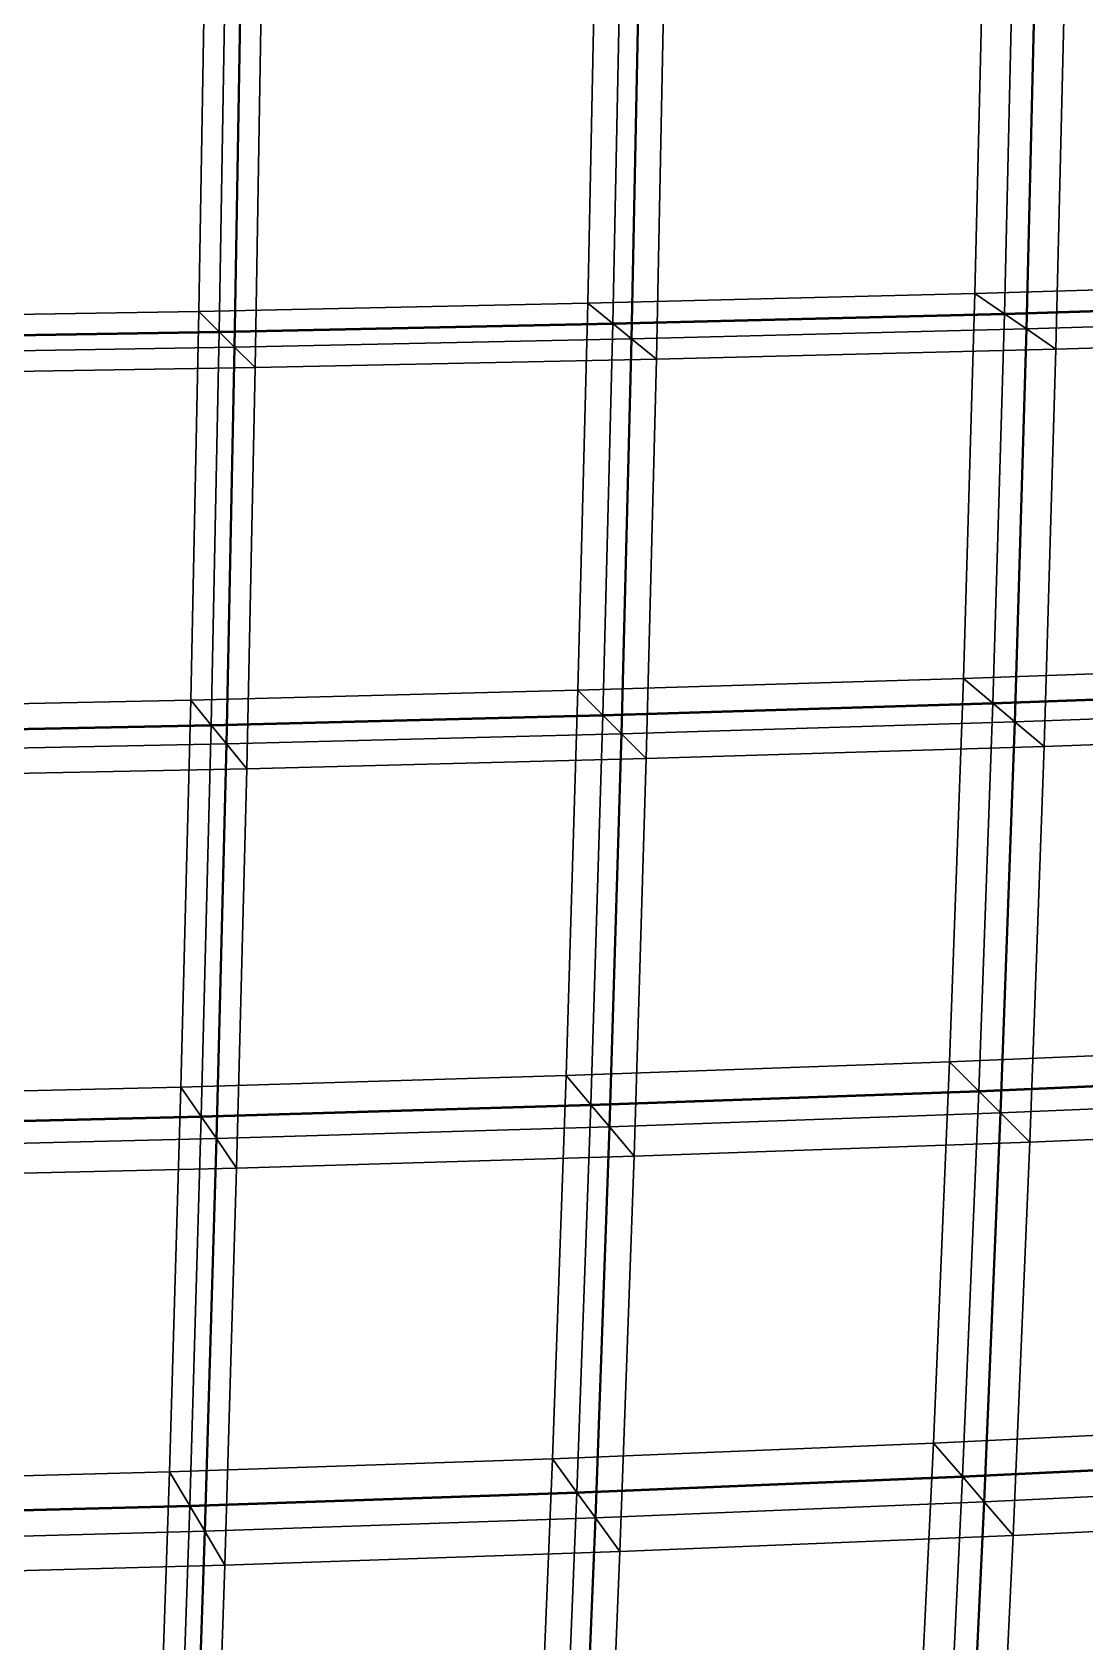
# Model space of a CAD drawing. Extents: x -25.3 to 28.3, y -25.5 to 26.5.
# Drawn here: x 4.245 to 7.041, y -8.223 to -3.946 of the extents above; entities that cross this region are included whole.
import ezdxf

# ---------------------------------------------------------------- set-up
doc = ezdxf.new("R2010")
doc.units = 0
doc.header["$MEASUREMENT"] = 0
doc.layers.add('LowerTendons', color=150, linetype='CONTINUOUS', lineweight=50)
doc.layers.add('UpperTendons', color=123, linetype='CONTINUOUS', lineweight=40)
doc.layers.add('TestBases', color=40, linetype='CONTINUOUS')

msp = doc.modelspace()

# ---------------------------------------------------------------- linework, layer by layer
at = {"layer": 'LowerTendons'}
for p, q in [((5.78692, -4.71986, 34.09171), (6.82699, -4.69365, 33.90239)), ((6.82699, -4.69365, 33.90239), (7.86102, -4.66312, 33.68189)), ((3.69236, -4.75925, 34.37624), (4.74173, -4.74173, 34.2497)), ((4.74173, -4.74173, 34.2497), (5.78692, -4.71986, 34.09171)), ((5.76047, -5.76047, 33.93588), (6.79612, -5.72877, 33.74913)), ((6.79612, -5.72877, 33.74913), (7.82594, -5.69184, 33.53159)), ((4.71986, -5.78692, 34.09171), (5.76047, -5.76047, 33.93588)), ((3.6752, -5.8081, 34.2165), (4.71986, -5.78692, 34.09171)), ((6.75913, -6.75913, 33.56543), (7.78389, -6.71603, 33.3514)), ((4.69365, -6.82699, 33.90239), (5.72877, -6.79612, 33.74913)), ((5.72877, -6.79612, 33.74913), (6.75913, -6.75913, 33.56543)), ((3.65464, -6.8517, 34.02511), (4.69365, -6.82699, 33.90239)), ((6.71603, -7.78389, 33.3514), (7.73488, -7.73488, 33.14141)), ((5.69184, -7.82594, 33.53159), (6.71603, -7.78389, 33.3514)), ((4.66312, -7.86102, 33.68189), (5.69184, -7.82594, 33.53159)), ((3.6307, -7.8891, 33.80222), (4.66312, -7.86102, 33.68189))]:
    msp.add_line(p, q, dxfattribs=at)
at = {"layer": 'TestBases'}
for points in [[(6.74874, -4.63985, 33.51382), (7.77092, -4.60968, 33.29585), (7.79868, -3.58909, 33.4148), (6.77317, -3.61276, 33.63513)], [(4.68739, -4.68739, 33.85715), (5.72059, -4.66576, 33.70097), (5.74153, -3.63308, 33.82433), (4.7047, -3.65004, 33.98224)], [(5.72059, -4.66576, 33.70097), (6.74874, -4.63985, 33.51382), (6.77317, -3.61276, 33.63513), (5.74153, -3.63308, 33.82433)], [(5.72059, -4.66576, 33.70097), (5.74153, -3.63308, 33.82433), (5.8081, -3.6752, 34.2165), (5.78692, -4.71986, 34.09171)], [(5.74153, -3.63308, 33.82433), (5.72059, -4.66576, 33.70097), (5.78692, -4.71986, 34.09171), (5.8081, -3.6752, 34.2165)], [(6.74874, -4.63985, 33.51382), (6.77317, -3.61276, 33.63513), (6.8517, -3.65464, 34.02511), (6.82699, -4.69365, 33.90239)], [(6.77317, -3.61276, 33.63513), (6.74874, -4.63985, 33.51382), (6.82699, -4.69365, 33.90239), (6.8517, -3.65464, 34.02511)], [(6.82699, -4.69365, 33.90239), (7.86102, -4.66312, 33.68189), (7.8891, -3.6307, 33.80222), (6.8517, -3.65464, 34.02511)], [(6.82699, -4.69365, 33.90239), (7.86102, -4.66312, 33.68189), (7.8891, -3.6307, 33.80222), (6.8517, -3.65464, 34.02511)], [(3.65004, -4.7047, 33.98224), (4.68739, -4.68739, 33.85715), (4.7047, -3.65004, 33.98224), (3.66363, -3.66363, 34.10873)], [(4.68739, -4.68739, 33.85715), (4.7047, -3.65004, 33.98224), (4.75925, -3.69236, 34.37624), (4.74173, -4.74173, 34.2497)], [(4.7047, -3.65004, 33.98224), (4.68739, -4.68739, 33.85715), (4.74173, -4.74173, 34.2497), (4.75925, -3.69236, 34.37624)], [(4.74173, -4.74173, 34.2497), (5.78692, -4.71986, 34.09171), (5.8081, -3.6752, 34.2165), (4.75925, -3.69236, 34.37624)], [(4.74173, -4.74173, 34.2497), (5.78692, -4.71986, 34.09171), (5.8081, -3.6752, 34.2165), (4.75925, -3.69236, 34.37624)], [(5.78692, -4.71986, 34.09171), (6.82699, -4.69365, 33.90239), (6.8517, -3.65464, 34.02511), (5.8081, -3.6752, 34.2165)], [(5.78692, -4.71986, 34.09171), (6.82699, -4.69365, 33.90239), (6.8517, -3.65464, 34.02511), (5.8081, -3.6752, 34.2165)], [(5.78692, -4.71986, 34.09171), (5.8081, -3.6752, 34.2165), (5.85803, -3.70679, 34.51062), (5.83666, -4.76043, 34.38476)], [(5.8081, -3.6752, 34.2165), (5.78692, -4.71986, 34.09171), (5.83666, -4.76043, 34.38476), (5.85803, -3.70679, 34.51062)], [(6.82699, -4.69365, 33.90239), (6.8517, -3.65464, 34.02511), (6.9106, -3.68606, 34.31758), (6.88567, -4.73399, 34.19381)], [(6.8517, -3.65464, 34.02511), (6.82699, -4.69365, 33.90239), (6.88567, -4.73399, 34.19381), (6.9106, -3.68606, 34.31758)], [(6.88567, -4.73399, 34.19381), (7.92859, -4.7032, 33.97142), (7.95692, -3.66191, 34.09278), (6.9106, -3.68606, 34.31758)], [(6.88567, -4.73399, 34.19381), (7.92859, -4.7032, 33.97142), (7.95692, -3.66191, 34.09278), (6.9106, -3.68606, 34.31758)], [(3.69236, -4.75925, 34.37624), (4.74173, -4.74173, 34.2497), (4.75925, -3.69236, 34.37624), (3.7061, -3.7061, 34.5042)], [(3.69236, -4.75925, 34.37624), (4.74173, -4.74173, 34.2497), (4.75925, -3.69236, 34.37624), (3.7061, -3.7061, 34.5042)], [(4.74173, -4.74173, 34.2497), (4.75925, -3.69236, 34.37624), (4.80016, -3.7241, 34.67174), (4.78249, -4.78249, 34.54411)], [(4.75925, -3.69236, 34.37624), (4.74173, -4.74173, 34.2497), (4.78249, -4.78249, 34.54411), (4.80016, -3.7241, 34.67174)], [(4.78249, -4.78249, 34.54411), (5.83666, -4.76043, 34.38476), (5.85803, -3.70679, 34.51062), (4.80016, -3.7241, 34.67174)], [(4.78249, -4.78249, 34.54411), (5.83666, -4.76043, 34.38476), (5.85803, -3.70679, 34.51062), (4.80016, -3.7241, 34.67174)], [(5.83666, -4.76043, 34.38476), (6.88567, -4.73399, 34.19381), (6.9106, -3.68606, 34.31758), (5.85803, -3.70679, 34.51062)], [(5.83666, -4.76043, 34.38476), (6.88567, -4.73399, 34.19381), (6.9106, -3.68606, 34.31758), (5.85803, -3.70679, 34.51062)], [(5.83666, -4.76043, 34.38476), (5.85803, -3.70679, 34.51062), (5.92459, -3.74892, 34.90279), (5.90299, -4.81453, 34.7755)], [(5.85803, -3.70679, 34.51062), (5.83666, -4.76043, 34.38476), (5.90299, -4.81453, 34.7755), (5.92459, -3.74892, 34.90279)], [(6.88567, -4.73399, 34.19381), (6.9106, -3.68606, 34.31758), (6.98912, -3.72795, 34.70756), (6.96392, -4.78779, 34.58238)], [(6.9106, -3.68606, 34.31758), (6.88567, -4.73399, 34.19381), (6.96392, -4.78779, 34.58238), (6.98912, -3.72795, 34.70756)], [(6.96392, -4.78779, 34.58238), (8.01869, -4.75665, 34.35746), (8.04734, -3.70353, 34.4802), (6.98912, -3.72795, 34.70756)], [(3.7241, -4.80016, 34.67174), (4.78249, -4.78249, 34.54411), (4.80016, -3.7241, 34.67174), (3.73796, -3.73796, 34.80079)], [(3.7241, -4.80016, 34.67174), (4.78249, -4.78249, 34.54411), (4.80016, -3.7241, 34.67174), (3.73796, -3.73796, 34.80079)], [(4.78249, -4.78249, 34.54411), (4.80016, -3.7241, 34.67174), (4.85471, -3.76642, 35.06574), (4.83684, -4.83684, 34.93666)], [(4.80016, -3.7241, 34.67174), (4.78249, -4.78249, 34.54411), (4.83684, -4.83684, 34.93666), (4.85471, -3.76642, 35.06574)], [(4.83684, -4.83684, 34.93666), (5.90299, -4.81453, 34.7755), (5.92459, -3.74892, 34.90279), (4.85471, -3.76642, 35.06574)], [(5.90299, -4.81453, 34.7755), (6.96392, -4.78779, 34.58238), (6.98912, -3.72795, 34.70756), (5.92459, -3.74892, 34.90279)], [(3.76642, -4.85471, 35.06574), (4.83684, -4.83684, 34.93666), (4.85471, -3.76642, 35.06574), (3.78044, -3.78044, 35.19626)], [(6.71823, -5.66311, 33.36232), (7.73624, -5.6266, 33.14728), (7.77092, -4.60968, 33.29585), (6.74874, -4.63985, 33.51382)], [(6.74874, -4.63985, 33.51382), (7.77092, -4.60968, 33.29585), (7.86102, -4.66312, 33.68189), (6.82699, -4.69365, 33.90239)], [(7.77092, -4.60968, 33.29585), (6.74874, -4.63985, 33.51382), (6.82699, -4.69365, 33.90239), (7.86102, -4.66312, 33.68189)], [(5.69444, -5.69444, 33.54693), (6.71823, -5.66311, 33.36232), (6.74874, -4.63985, 33.51382), (5.72059, -4.66576, 33.70097)], [(5.72059, -4.66576, 33.70097), (6.74874, -4.63985, 33.51382), (6.82699, -4.69365, 33.90239), (5.78692, -4.71986, 34.09171)], [(6.74874, -4.63985, 33.51382), (5.72059, -4.66576, 33.70097), (5.78692, -4.71986, 34.09171), (6.82699, -4.69365, 33.90239)], [(6.71823, -5.66311, 33.36232), (6.74874, -4.63985, 33.51382), (6.82699, -4.69365, 33.90239), (6.79612, -5.72877, 33.74913)], [(6.74874, -4.63985, 33.51382), (6.71823, -5.66311, 33.36232), (6.79612, -5.72877, 33.74913), (6.82699, -4.69365, 33.90239)], [(3.63308, -5.74153, 33.82433), (4.66576, -5.72059, 33.70097), (4.68739, -4.68739, 33.85715), (3.65004, -4.7047, 33.98224)], [(3.65004, -4.7047, 33.98224), (4.68739, -4.68739, 33.85715), (4.74173, -4.74173, 34.2497), (3.69236, -4.75925, 34.37624)], [(4.68739, -4.68739, 33.85715), (3.65004, -4.7047, 33.98224), (3.69236, -4.75925, 34.37624), (4.74173, -4.74173, 34.2497)], [(4.66576, -5.72059, 33.70097), (5.69444, -5.69444, 33.54693), (5.72059, -4.66576, 33.70097), (4.68739, -4.68739, 33.85715)], [(4.66576, -5.72059, 33.70097), (4.68739, -4.68739, 33.85715), (4.74173, -4.74173, 34.2497), (4.71986, -5.78692, 34.09171)], [(4.68739, -4.68739, 33.85715), (4.66576, -5.72059, 33.70097), (4.71986, -5.78692, 34.09171), (4.74173, -4.74173, 34.2497)], [(4.68739, -4.68739, 33.85715), (5.72059, -4.66576, 33.70097), (5.78692, -4.71986, 34.09171), (4.74173, -4.74173, 34.2497)], [(5.72059, -4.66576, 33.70097), (4.68739, -4.68739, 33.85715), (4.74173, -4.74173, 34.2497), (5.78692, -4.71986, 34.09171)], [(5.69444, -5.69444, 33.54693), (5.72059, -4.66576, 33.70097), (5.78692, -4.71986, 34.09171), (5.76047, -5.76047, 33.93588)], [(5.72059, -4.66576, 33.70097), (5.69444, -5.69444, 33.54693), (5.76047, -5.76047, 33.93588), (5.78692, -4.71986, 34.09171)], [(5.76047, -5.76047, 33.93588), (6.79612, -5.72877, 33.74913), (6.82699, -4.69365, 33.90239), (5.78692, -4.71986, 34.09171)], [(5.76047, -5.76047, 33.93588), (6.79612, -5.72877, 33.74913), (6.82699, -4.69365, 33.90239), (5.78692, -4.71986, 34.09171)], [(5.78692, -4.71986, 34.09171), (6.82699, -4.69365, 33.90239), (6.88567, -4.73399, 34.19381), (5.83666, -4.76043, 34.38476)], [(6.82699, -4.69365, 33.90239), (5.78692, -4.71986, 34.09171), (5.83666, -4.76043, 34.38476), (6.88567, -4.73399, 34.19381)], [(6.79612, -5.72877, 33.74913), (7.82594, -5.69184, 33.53159), (7.86102, -4.66312, 33.68189), (6.82699, -4.69365, 33.90239)], [(6.79612, -5.72877, 33.74913), (7.82594, -5.69184, 33.53159), (7.86102, -4.66312, 33.68189), (6.82699, -4.69365, 33.90239)], [(6.79612, -5.72877, 33.74913), (6.82699, -4.69365, 33.90239), (6.88567, -4.73399, 34.19381), (6.85454, -5.77801, 34.03924)], [(6.82699, -4.69365, 33.90239), (6.79612, -5.72877, 33.74913), (6.85454, -5.77801, 34.03924), (6.88567, -4.73399, 34.19381)], [(6.82699, -4.69365, 33.90239), (7.86102, -4.66312, 33.68189), (7.92859, -4.7032, 33.97142), (6.88567, -4.73399, 34.19381)], [(7.86102, -4.66312, 33.68189), (6.82699, -4.69365, 33.90239), (6.88567, -4.73399, 34.19381), (7.92859, -4.7032, 33.97142)], [(6.85454, -5.77801, 34.03924), (7.89321, -5.74077, 33.81983), (7.92859, -4.7032, 33.97142), (6.88567, -4.73399, 34.19381)], [(6.85454, -5.77801, 34.03924), (7.89321, -5.74077, 33.81983), (7.92859, -4.7032, 33.97142), (6.88567, -4.73399, 34.19381)], [(6.88567, -4.73399, 34.19381), (7.92859, -4.7032, 33.97142), (8.01869, -4.75665, 34.35746), (6.96392, -4.78779, 34.58238)], [(7.92859, -4.7032, 33.97142), (6.88567, -4.73399, 34.19381), (6.96392, -4.78779, 34.58238), (8.01869, -4.75665, 34.35746)], [(3.6752, -5.8081, 34.2165), (4.71986, -5.78692, 34.09171), (4.74173, -4.74173, 34.2497), (3.69236, -4.75925, 34.37624)], [(3.6752, -5.8081, 34.2165), (4.71986, -5.78692, 34.09171), (4.74173, -4.74173, 34.2497), (3.69236, -4.75925, 34.37624)], [(3.69236, -4.75925, 34.37624), (4.74173, -4.74173, 34.2497), (4.78249, -4.78249, 34.54411), (3.7241, -4.80016, 34.67174)], [(4.74173, -4.74173, 34.2497), (3.69236, -4.75925, 34.37624), (3.7241, -4.80016, 34.67174), (4.78249, -4.78249, 34.54411)], [(4.71986, -5.78692, 34.09171), (5.76047, -5.76047, 33.93588), (5.78692, -4.71986, 34.09171), (4.74173, -4.74173, 34.2497)], [(4.71986, -5.78692, 34.09171), (5.76047, -5.76047, 33.93588), (5.78692, -4.71986, 34.09171), (4.74173, -4.74173, 34.2497)], [(4.71986, -5.78692, 34.09171), (4.74173, -4.74173, 34.2497), (4.78249, -4.78249, 34.54411), (4.76043, -5.83666, 34.38476)], [(4.74173, -4.74173, 34.2497), (4.71986, -5.78692, 34.09171), (4.76043, -5.83666, 34.38476), (4.78249, -4.78249, 34.54411)], [(4.74173, -4.74173, 34.2497), (5.78692, -4.71986, 34.09171), (5.83666, -4.76043, 34.38476), (4.78249, -4.78249, 34.54411)], [(5.78692, -4.71986, 34.09171), (4.74173, -4.74173, 34.2497), (4.78249, -4.78249, 34.54411), (5.83666, -4.76043, 34.38476)], [(5.76047, -5.76047, 33.93588), (5.78692, -4.71986, 34.09171), (5.83666, -4.76043, 34.38476), (5.80998, -5.80998, 34.22759)], [(5.78692, -4.71986, 34.09171), (5.76047, -5.76047, 33.93588), (5.80998, -5.80998, 34.22759), (5.83666, -4.76043, 34.38476)], [(5.80998, -5.80998, 34.22759), (6.85454, -5.77801, 34.03924), (6.88567, -4.73399, 34.19381), (5.83666, -4.76043, 34.38476)], [(5.80998, -5.80998, 34.22759), (6.85454, -5.77801, 34.03924), (6.88567, -4.73399, 34.19381), (5.83666, -4.76043, 34.38476)], [(5.83666, -4.76043, 34.38476), (6.88567, -4.73399, 34.19381), (6.96392, -4.78779, 34.58238), (5.90299, -4.81453, 34.7755)], [(6.88567, -4.73399, 34.19381), (5.83666, -4.76043, 34.38476), (5.90299, -4.81453, 34.7755), (6.96392, -4.78779, 34.58238)], [(6.85454, -5.77801, 34.03924), (6.88567, -4.73399, 34.19381), (6.96392, -4.78779, 34.58238), (6.93244, -5.84367, 34.42605)], [(6.88567, -4.73399, 34.19381), (6.85454, -5.77801, 34.03924), (6.93244, -5.84367, 34.42605), (6.96392, -4.78779, 34.58238)], [(3.70679, -5.85803, 34.51062), (4.76043, -5.83666, 34.38476), (4.78249, -4.78249, 34.54411), (3.7241, -4.80016, 34.67174)], [(3.70679, -5.85803, 34.51062), (4.76043, -5.83666, 34.38476), (4.78249, -4.78249, 34.54411), (3.7241, -4.80016, 34.67174)], [(3.7241, -4.80016, 34.67174), (4.78249, -4.78249, 34.54411), (4.83684, -4.83684, 34.93666), (3.76642, -4.85471, 35.06574)], [(4.78249, -4.78249, 34.54411), (3.7241, -4.80016, 34.67174), (3.76642, -4.85471, 35.06574), (4.83684, -4.83684, 34.93666)], [(4.76043, -5.83666, 34.38476), (5.80998, -5.80998, 34.22759), (5.83666, -4.76043, 34.38476), (4.78249, -4.78249, 34.54411)], [(4.76043, -5.83666, 34.38476), (5.80998, -5.80998, 34.22759), (5.83666, -4.76043, 34.38476), (4.78249, -4.78249, 34.54411)], [(4.76043, -5.83666, 34.38476), (4.78249, -4.78249, 34.54411), (4.83684, -4.83684, 34.93666), (4.81453, -5.90299, 34.7755)], [(4.78249, -4.78249, 34.54411), (4.76043, -5.83666, 34.38476), (4.81453, -5.90299, 34.7755), (4.83684, -4.83684, 34.93666)], [(4.78249, -4.78249, 34.54411), (5.83666, -4.76043, 34.38476), (5.90299, -4.81453, 34.7755), (4.83684, -4.83684, 34.93666)], [(5.83666, -4.76043, 34.38476), (4.78249, -4.78249, 34.54411), (4.83684, -4.83684, 34.93666), (5.90299, -4.81453, 34.7755)], [(5.80998, -5.80998, 34.22759), (5.83666, -4.76043, 34.38476), (5.90299, -4.81453, 34.7755), (5.876, -5.876, 34.61654)], [(5.83666, -4.76043, 34.38476), (5.80998, -5.80998, 34.22759), (5.876, -5.876, 34.61654), (5.90299, -4.81453, 34.7755)], [(5.876, -5.876, 34.61654), (6.93244, -5.84367, 34.42605), (6.96392, -4.78779, 34.58238), (5.90299, -4.81453, 34.7755)], [(6.93244, -5.84367, 34.42605), (7.98291, -5.806, 34.20415), (8.01869, -4.75665, 34.35746), (6.96392, -4.78779, 34.58238)], [(4.81453, -5.90299, 34.7755), (5.876, -5.876, 34.61654), (5.90299, -4.81453, 34.7755), (4.83684, -4.83684, 34.93666)], [(3.74892, -5.92459, 34.90279), (4.81453, -5.90299, 34.7755), (4.83684, -4.83684, 34.93666), (3.76642, -4.85471, 35.06574)], [(6.68166, -6.68166, 33.18073), (7.69467, -6.63906, 32.96915), (7.73624, -5.6266, 33.14728), (6.71823, -5.66311, 33.36232)], [(6.71823, -5.66311, 33.36232), (7.73624, -5.6266, 33.14728), (7.82594, -5.69184, 33.53159), (6.79612, -5.72877, 33.74913)], [(7.73624, -5.6266, 33.14728), (6.71823, -5.66311, 33.36232), (6.79612, -5.72877, 33.74913), (7.82594, -5.69184, 33.53159)], [(5.66311, -6.71823, 33.36232), (6.68166, -6.68166, 33.18073), (6.71823, -5.66311, 33.36232), (5.69444, -5.69444, 33.54693)], [(5.69444, -5.69444, 33.54693), (6.71823, -5.66311, 33.36232), (6.79612, -5.72877, 33.74913), (5.76047, -5.76047, 33.93588)], [(6.71823, -5.66311, 33.36232), (5.69444, -5.69444, 33.54693), (5.76047, -5.76047, 33.93588), (6.79612, -5.72877, 33.74913)], [(6.68166, -6.68166, 33.18073), (6.71823, -5.66311, 33.36232), (6.79612, -5.72877, 33.74913), (6.75913, -6.75913, 33.56543)], [(6.71823, -5.66311, 33.36232), (6.68166, -6.68166, 33.18073), (6.75913, -6.75913, 33.56543), (6.79612, -5.72877, 33.74913)], [(3.61276, -6.77317, 33.63513), (4.63985, -6.74874, 33.51382), (4.66576, -5.72059, 33.70097), (3.63308, -5.74153, 33.82433)], [(3.63308, -5.74153, 33.82433), (4.66576, -5.72059, 33.70097), (4.71986, -5.78692, 34.09171), (3.6752, -5.8081, 34.2165)], [(4.66576, -5.72059, 33.70097), (3.63308, -5.74153, 33.82433), (3.6752, -5.8081, 34.2165), (4.71986, -5.78692, 34.09171)], [(4.63985, -6.74874, 33.51382), (5.66311, -6.71823, 33.36232), (5.69444, -5.69444, 33.54693), (4.66576, -5.72059, 33.70097)], [(4.63985, -6.74874, 33.51382), (4.66576, -5.72059, 33.70097), (4.71986, -5.78692, 34.09171), (4.69365, -6.82699, 33.90239)], [(4.66576, -5.72059, 33.70097), (4.63985, -6.74874, 33.51382), (4.69365, -6.82699, 33.90239), (4.71986, -5.78692, 34.09171)], [(4.66576, -5.72059, 33.70097), (5.69444, -5.69444, 33.54693), (5.76047, -5.76047, 33.93588), (4.71986, -5.78692, 34.09171)], [(5.69444, -5.69444, 33.54693), (4.66576, -5.72059, 33.70097), (4.71986, -5.78692, 34.09171), (5.76047, -5.76047, 33.93588)], [(5.66311, -6.71823, 33.36232), (5.69444, -5.69444, 33.54693), (5.76047, -5.76047, 33.93588), (5.72877, -6.79612, 33.74913)], [(5.69444, -5.69444, 33.54693), (5.66311, -6.71823, 33.36232), (5.72877, -6.79612, 33.74913), (5.76047, -5.76047, 33.93588)], [(5.72877, -6.79612, 33.74913), (6.75913, -6.75913, 33.56543), (6.79612, -5.72877, 33.74913), (5.76047, -5.76047, 33.93588)], [(5.72877, -6.79612, 33.74913), (6.75913, -6.75913, 33.56543), (6.79612, -5.72877, 33.74913), (5.76047, -5.76047, 33.93588)], [(5.76047, -5.76047, 33.93588), (6.79612, -5.72877, 33.74913), (6.85454, -5.77801, 34.03924), (5.80998, -5.80998, 34.22759)], [(6.79612, -5.72877, 33.74913), (5.76047, -5.76047, 33.93588), (5.80998, -5.80998, 34.22759), (6.85454, -5.77801, 34.03924)], [(6.75913, -6.75913, 33.56543), (7.78389, -6.71603, 33.3514), (7.82594, -5.69184, 33.53159), (6.79612, -5.72877, 33.74913)], [(6.75913, -6.75913, 33.56543), (7.78389, -6.71603, 33.3514), (7.82594, -5.69184, 33.53159), (6.79612, -5.72877, 33.74913)], [(6.75913, -6.75913, 33.56543), (6.79612, -5.72877, 33.74913), (6.85454, -5.77801, 34.03924), (6.81723, -6.81723, 33.85396)], [(6.79612, -5.72877, 33.74913), (6.75913, -6.75913, 33.56543), (6.81723, -6.81723, 33.85396), (6.85454, -5.77801, 34.03924)], [(6.79612, -5.72877, 33.74913), (7.82594, -5.69184, 33.53159), (7.89321, -5.74077, 33.81983), (6.85454, -5.77801, 34.03924)], [(7.82594, -5.69184, 33.53159), (6.79612, -5.72877, 33.74913), (6.85454, -5.77801, 34.03924), (7.89321, -5.74077, 33.81983)], [(4.69365, -6.82699, 33.90239), (5.72877, -6.79612, 33.74913), (5.76047, -5.76047, 33.93588), (4.71986, -5.78692, 34.09171)], [(4.69365, -6.82699, 33.90239), (5.72877, -6.79612, 33.74913), (5.76047, -5.76047, 33.93588), (4.71986, -5.78692, 34.09171)], [(4.71986, -5.78692, 34.09171), (5.76047, -5.76047, 33.93588), (5.80998, -5.80998, 34.22759), (4.76043, -5.83666, 34.38476)], [(5.76047, -5.76047, 33.93588), (4.71986, -5.78692, 34.09171), (4.76043, -5.83666, 34.38476), (5.80998, -5.80998, 34.22759)], [(5.72877, -6.79612, 33.74913), (5.76047, -5.76047, 33.93588), (5.80998, -5.80998, 34.22759), (5.77801, -6.85454, 34.03924)], [(5.76047, -5.76047, 33.93588), (5.72877, -6.79612, 33.74913), (5.77801, -6.85454, 34.03924), (5.80998, -5.80998, 34.22759)], [(6.81723, -6.81723, 33.85396), (7.8508, -6.77376, 33.63809), (7.89321, -5.74077, 33.81983), (6.85454, -5.77801, 34.03924)], [(6.81723, -6.81723, 33.85396), (7.8508, -6.77376, 33.63809), (7.89321, -5.74077, 33.81983), (6.85454, -5.77801, 34.03924)], [(6.85454, -5.77801, 34.03924), (7.89321, -5.74077, 33.81983), (7.98291, -5.806, 34.20415), (6.93244, -5.84367, 34.42605)], [(7.89321, -5.74077, 33.81983), (6.85454, -5.77801, 34.03924), (6.93244, -5.84367, 34.42605), (7.98291, -5.806, 34.20415)], [(3.65464, -6.8517, 34.02511), (4.69365, -6.82699, 33.90239), (4.71986, -5.78692, 34.09171), (3.6752, -5.8081, 34.2165)], [(3.65464, -6.8517, 34.02511), (4.69365, -6.82699, 33.90239), (4.71986, -5.78692, 34.09171), (3.6752, -5.8081, 34.2165)], [(3.6752, -5.8081, 34.2165), (4.71986, -5.78692, 34.09171), (4.76043, -5.83666, 34.38476), (3.70679, -5.85803, 34.51062)], [(4.71986, -5.78692, 34.09171), (3.6752, -5.8081, 34.2165), (3.70679, -5.85803, 34.51062), (4.76043, -5.83666, 34.38476)], [(4.69365, -6.82699, 33.90239), (4.71986, -5.78692, 34.09171), (4.76043, -5.83666, 34.38476), (4.73399, -6.88567, 34.19381)], [(4.71986, -5.78692, 34.09171), (4.69365, -6.82699, 33.90239), (4.73399, -6.88567, 34.19381), (4.76043, -5.83666, 34.38476)], [(4.73399, -6.88567, 34.19381), (5.77801, -6.85454, 34.03924), (5.80998, -5.80998, 34.22759), (4.76043, -5.83666, 34.38476)], [(4.73399, -6.88567, 34.19381), (5.77801, -6.85454, 34.03924), (5.80998, -5.80998, 34.22759), (4.76043, -5.83666, 34.38476)], [(4.76043, -5.83666, 34.38476), (5.80998, -5.80998, 34.22759), (5.876, -5.876, 34.61654), (4.81453, -5.90299, 34.7755)], [(5.80998, -5.80998, 34.22759), (4.76043, -5.83666, 34.38476), (4.81453, -5.90299, 34.7755), (5.876, -5.876, 34.61654)], [(5.77801, -6.85454, 34.03924), (6.81723, -6.81723, 33.85396), (6.85454, -5.77801, 34.03924), (5.80998, -5.80998, 34.22759)], [(5.77801, -6.85454, 34.03924), (6.81723, -6.81723, 33.85396), (6.85454, -5.77801, 34.03924), (5.80998, -5.80998, 34.22759)], [(5.77801, -6.85454, 34.03924), (5.80998, -5.80998, 34.22759), (5.876, -5.876, 34.61654), (5.84367, -6.93244, 34.42605)], [(5.80998, -5.80998, 34.22759), (5.77801, -6.85454, 34.03924), (5.84367, -6.93244, 34.42605), (5.876, -5.876, 34.61654)], [(5.80998, -5.80998, 34.22759), (6.85454, -5.77801, 34.03924), (6.93244, -5.84367, 34.42605), (5.876, -5.876, 34.61654)], [(6.85454, -5.77801, 34.03924), (5.80998, -5.80998, 34.22759), (5.876, -5.876, 34.61654), (6.93244, -5.84367, 34.42605)], [(6.81723, -6.81723, 33.85396), (6.85454, -5.77801, 34.03924), (6.93244, -5.84367, 34.42605), (6.8947, -6.8947, 34.23866)], [(6.85454, -5.77801, 34.03924), (6.81723, -6.81723, 33.85396), (6.8947, -6.8947, 34.23866), (6.93244, -5.84367, 34.42605)], [(6.8947, -6.8947, 34.23866), (7.94001, -6.85074, 34.02034), (7.98291, -5.806, 34.20415), (6.93244, -5.84367, 34.42605)], [(3.68606, -6.9106, 34.31758), (4.73399, -6.88567, 34.19381), (4.76043, -5.83666, 34.38476), (3.70679, -5.85803, 34.51062)], [(3.68606, -6.9106, 34.31758), (4.73399, -6.88567, 34.19381), (4.76043, -5.83666, 34.38476), (3.70679, -5.85803, 34.51062)], [(3.70679, -5.85803, 34.51062), (4.76043, -5.83666, 34.38476), (4.81453, -5.90299, 34.7755), (3.74892, -5.92459, 34.90279)], [(4.76043, -5.83666, 34.38476), (3.70679, -5.85803, 34.51062), (3.74892, -5.92459, 34.90279), (4.81453, -5.90299, 34.7755)], [(4.73399, -6.88567, 34.19381), (4.76043, -5.83666, 34.38476), (4.81453, -5.90299, 34.7755), (4.78779, -6.96392, 34.58238)], [(4.76043, -5.83666, 34.38476), (4.73399, -6.88567, 34.19381), (4.78779, -6.96392, 34.58238), (4.81453, -5.90299, 34.7755)], [(5.84367, -6.93244, 34.42605), (6.8947, -6.8947, 34.23866), (6.93244, -5.84367, 34.42605), (5.876, -5.876, 34.61654)], [(4.78779, -6.96392, 34.58238), (5.84367, -6.93244, 34.42605), (5.876, -5.876, 34.61654), (4.81453, -5.90299, 34.7755)], [(3.72795, -6.98912, 34.70756), (4.78779, -6.96392, 34.58238), (4.81453, -5.90299, 34.7755), (3.74892, -5.92459, 34.90279)], [(6.63906, -7.69467, 32.96915), (7.64622, -7.64622, 32.76157), (7.69467, -6.63906, 32.96915), (6.68166, -6.68166, 33.18073)], [(6.68166, -6.68166, 33.18073), (7.69467, -6.63906, 32.96915), (7.78389, -6.71603, 33.3514), (6.75913, -6.75913, 33.56543)], [(7.69467, -6.63906, 32.96915), (6.68166, -6.68166, 33.18073), (6.75913, -6.75913, 33.56543), (7.78389, -6.71603, 33.3514)], [(5.6266, -7.73624, 33.14728), (6.63906, -7.69467, 32.96915), (6.68166, -6.68166, 33.18073), (5.66311, -6.71823, 33.36232)], [(5.66311, -6.71823, 33.36232), (6.68166, -6.68166, 33.18073), (6.75913, -6.75913, 33.56543), (5.72877, -6.79612, 33.74913)], [(6.68166, -6.68166, 33.18073), (5.66311, -6.71823, 33.36232), (5.72877, -6.79612, 33.74913), (6.75913, -6.75913, 33.56543)], [(6.63906, -7.69467, 32.96915), (6.68166, -6.68166, 33.18073), (6.75913, -6.75913, 33.56543), (6.71603, -7.78389, 33.3514)], [(6.68166, -6.68166, 33.18073), (6.63906, -7.69467, 32.96915), (6.71603, -7.78389, 33.3514), (6.75913, -6.75913, 33.56543)], [(3.58909, -7.79868, 33.4148), (4.60968, -7.77092, 33.29585), (4.63985, -6.74874, 33.51382), (3.61276, -6.77317, 33.63513)], [(3.61276, -6.77317, 33.63513), (4.63985, -6.74874, 33.51382), (4.69365, -6.82699, 33.90239), (3.65464, -6.8517, 34.02511)], [(4.63985, -6.74874, 33.51382), (3.61276, -6.77317, 33.63513), (3.65464, -6.8517, 34.02511), (4.69365, -6.82699, 33.90239)], [(4.60968, -7.77092, 33.29585), (5.6266, -7.73624, 33.14728), (5.66311, -6.71823, 33.36232), (4.63985, -6.74874, 33.51382)], [(4.60968, -7.77092, 33.29585), (4.63985, -6.74874, 33.51382), (4.69365, -6.82699, 33.90239), (4.66312, -7.86102, 33.68189)], [(4.63985, -6.74874, 33.51382), (4.60968, -7.77092, 33.29585), (4.66312, -7.86102, 33.68189), (4.69365, -6.82699, 33.90239)], [(4.63985, -6.74874, 33.51382), (5.66311, -6.71823, 33.36232), (5.72877, -6.79612, 33.74913), (4.69365, -6.82699, 33.90239)], [(5.66311, -6.71823, 33.36232), (4.63985, -6.74874, 33.51382), (4.69365, -6.82699, 33.90239), (5.72877, -6.79612, 33.74913)], [(5.6266, -7.73624, 33.14728), (5.66311, -6.71823, 33.36232), (5.72877, -6.79612, 33.74913), (5.69184, -7.82594, 33.53159)], [(5.66311, -6.71823, 33.36232), (5.6266, -7.73624, 33.14728), (5.69184, -7.82594, 33.53159), (5.72877, -6.79612, 33.74913)], [(6.71603, -7.78389, 33.3514), (7.73488, -7.73488, 33.14141), (7.78389, -6.71603, 33.3514), (6.75913, -6.75913, 33.56543)], [(6.71603, -7.78389, 33.3514), (7.73488, -7.73488, 33.14141), (7.78389, -6.71603, 33.3514), (6.75913, -6.75913, 33.56543)], [(6.75913, -6.75913, 33.56543), (7.78389, -6.71603, 33.3514), (7.8508, -6.77376, 33.63809), (6.81723, -6.81723, 33.85396)], [(7.78389, -6.71603, 33.3514), (6.75913, -6.75913, 33.56543), (6.81723, -6.81723, 33.85396), (7.8508, -6.77376, 33.63809)], [(4.66312, -7.86102, 33.68189), (5.69184, -7.82594, 33.53159), (5.72877, -6.79612, 33.74913), (4.69365, -6.82699, 33.90239)], [(4.66312, -7.86102, 33.68189), (5.69184, -7.82594, 33.53159), (5.72877, -6.79612, 33.74913), (4.69365, -6.82699, 33.90239)], [(4.69365, -6.82699, 33.90239), (5.72877, -6.79612, 33.74913), (5.77801, -6.85454, 34.03924), (4.73399, -6.88567, 34.19381)], [(5.72877, -6.79612, 33.74913), (4.69365, -6.82699, 33.90239), (4.73399, -6.88567, 34.19381), (5.77801, -6.85454, 34.03924)], [(5.69184, -7.82594, 33.53159), (6.71603, -7.78389, 33.3514), (6.75913, -6.75913, 33.56543), (5.72877, -6.79612, 33.74913)], [(5.69184, -7.82594, 33.53159), (6.71603, -7.78389, 33.3514), (6.75913, -6.75913, 33.56543), (5.72877, -6.79612, 33.74913)], [(5.69184, -7.82594, 33.53159), (5.72877, -6.79612, 33.74913), (5.77801, -6.85454, 34.03924), (5.74077, -7.89321, 33.81983)], [(5.72877, -6.79612, 33.74913), (5.69184, -7.82594, 33.53159), (5.74077, -7.89321, 33.81983), (5.77801, -6.85454, 34.03924)], [(5.72877, -6.79612, 33.74913), (6.75913, -6.75913, 33.56543), (6.81723, -6.81723, 33.85396), (5.77801, -6.85454, 34.03924)], [(6.75913, -6.75913, 33.56543), (5.72877, -6.79612, 33.74913), (5.77801, -6.85454, 34.03924), (6.81723, -6.81723, 33.85396)], [(6.71603, -7.78389, 33.3514), (6.75913, -6.75913, 33.56543), (6.81723, -6.81723, 33.85396), (6.77376, -7.8508, 33.63809)], [(6.75913, -6.75913, 33.56543), (6.71603, -7.78389, 33.3514), (6.77376, -7.8508, 33.63809), (6.81723, -6.81723, 33.85396)], [(6.77376, -7.8508, 33.63809), (7.80137, -7.80137, 33.4263), (7.8508, -6.77376, 33.63809), (6.81723, -6.81723, 33.85396)], [(6.77376, -7.8508, 33.63809), (7.80137, -7.80137, 33.4263), (7.8508, -6.77376, 33.63809), (6.81723, -6.81723, 33.85396)], [(6.81723, -6.81723, 33.85396), (7.8508, -6.77376, 33.63809), (7.94001, -6.85074, 34.02034), (6.8947, -6.8947, 34.23866)], [(7.8508, -6.77376, 33.63809), (6.81723, -6.81723, 33.85396), (6.8947, -6.8947, 34.23866), (7.94001, -6.85074, 34.02034)], [(3.6307, -7.8891, 33.80222), (4.66312, -7.86102, 33.68189), (4.69365, -6.82699, 33.90239), (3.65464, -6.8517, 34.02511)], [(3.6307, -7.8891, 33.80222), (4.66312, -7.86102, 33.68189), (4.69365, -6.82699, 33.90239), (3.65464, -6.8517, 34.02511)], [(3.65464, -6.8517, 34.02511), (4.69365, -6.82699, 33.90239), (4.73399, -6.88567, 34.19381), (3.68606, -6.9106, 34.31758)], [(4.69365, -6.82699, 33.90239), (3.65464, -6.8517, 34.02511), (3.68606, -6.9106, 34.31758), (4.73399, -6.88567, 34.19381)], [(4.66312, -7.86102, 33.68189), (4.69365, -6.82699, 33.90239), (4.73399, -6.88567, 34.19381), (4.7032, -7.92859, 33.97142)], [(4.69365, -6.82699, 33.90239), (4.66312, -7.86102, 33.68189), (4.7032, -7.92859, 33.97142), (4.73399, -6.88567, 34.19381)], [(5.74077, -7.89321, 33.81983), (6.77376, -7.8508, 33.63809), (6.81723, -6.81723, 33.85396), (5.77801, -6.85454, 34.03924)], [(5.74077, -7.89321, 33.81983), (6.77376, -7.8508, 33.63809), (6.81723, -6.81723, 33.85396), (5.77801, -6.85454, 34.03924)], [(5.77801, -6.85454, 34.03924), (6.81723, -6.81723, 33.85396), (6.8947, -6.8947, 34.23866), (5.84367, -6.93244, 34.42605)], [(6.81723, -6.81723, 33.85396), (5.77801, -6.85454, 34.03924), (5.84367, -6.93244, 34.42605), (6.8947, -6.8947, 34.23866)], [(6.77376, -7.8508, 33.63809), (6.81723, -6.81723, 33.85396), (6.8947, -6.8947, 34.23866), (6.85074, -7.94001, 34.02034)], [(6.81723, -6.81723, 33.85396), (6.77376, -7.8508, 33.63809), (6.85074, -7.94001, 34.02034), (6.8947, -6.8947, 34.23866)], [(3.66191, -7.95692, 34.09278), (4.7032, -7.92859, 33.97142), (4.73399, -6.88567, 34.19381), (3.68606, -6.9106, 34.31758)], [(3.66191, -7.95692, 34.09278), (4.7032, -7.92859, 33.97142), (4.73399, -6.88567, 34.19381), (3.68606, -6.9106, 34.31758)], [(3.68606, -6.9106, 34.31758), (4.73399, -6.88567, 34.19381), (4.78779, -6.96392, 34.58238), (3.72795, -6.98912, 34.70756)], [(4.73399, -6.88567, 34.19381), (3.68606, -6.9106, 34.31758), (3.72795, -6.98912, 34.70756), (4.78779, -6.96392, 34.58238)], [(4.7032, -7.92859, 33.97142), (5.74077, -7.89321, 33.81983), (5.77801, -6.85454, 34.03924), (4.73399, -6.88567, 34.19381)], [(4.7032, -7.92859, 33.97142), (5.74077, -7.89321, 33.81983), (5.77801, -6.85454, 34.03924), (4.73399, -6.88567, 34.19381)], [(4.7032, -7.92859, 33.97142), (4.73399, -6.88567, 34.19381), (4.78779, -6.96392, 34.58238), (4.75665, -8.01869, 34.35746)], [(4.73399, -6.88567, 34.19381), (4.7032, -7.92859, 33.97142), (4.75665, -8.01869, 34.35746), (4.78779, -6.96392, 34.58238)], [(4.73399, -6.88567, 34.19381), (5.77801, -6.85454, 34.03924), (5.84367, -6.93244, 34.42605), (4.78779, -6.96392, 34.58238)], [(5.77801, -6.85454, 34.03924), (4.73399, -6.88567, 34.19381), (4.78779, -6.96392, 34.58238), (5.84367, -6.93244, 34.42605)], [(5.74077, -7.89321, 33.81983), (5.77801, -6.85454, 34.03924), (5.84367, -6.93244, 34.42605), (5.806, -7.98291, 34.20415)], [(5.77801, -6.85454, 34.03924), (5.74077, -7.89321, 33.81983), (5.806, -7.98291, 34.20415), (5.84367, -6.93244, 34.42605)], [(6.85074, -7.94001, 34.02034), (7.89002, -7.89002, 33.80614), (7.94001, -6.85074, 34.02034), (6.8947, -6.8947, 34.23866)], [(5.806, -7.98291, 34.20415), (6.85074, -7.94001, 34.02034), (6.8947, -6.8947, 34.23866), (5.84367, -6.93244, 34.42605)], [(3.70353, -8.04734, 34.4802), (4.75665, -8.01869, 34.35746), (4.78779, -6.96392, 34.58238), (3.72795, -6.98912, 34.70756)], [(4.75665, -8.01869, 34.35746), (5.806, -7.98291, 34.20415), (5.84367, -6.93244, 34.42605), (4.78779, -6.96392, 34.58238)], [(6.59044, -8.70127, 32.72772), (7.59093, -8.64728, 32.52464), (7.64622, -7.64622, 32.76157), (6.63906, -7.69467, 32.96915)], [(6.63906, -7.69467, 32.96915), (7.64622, -7.64622, 32.76157), (7.73488, -7.73488, 33.14141), (6.71603, -7.78389, 33.3514)], [(7.64622, -7.64622, 32.76157), (6.63906, -7.69467, 32.96915), (6.71603, -7.78389, 33.3514), (7.73488, -7.73488, 33.14141)], [(5.58496, -8.74759, 32.90194), (6.59044, -8.70127, 32.72772), (6.63906, -7.69467, 32.96915), (5.6266, -7.73624, 33.14728)], [(5.6266, -7.73624, 33.14728), (6.63906, -7.69467, 32.96915), (6.71603, -7.78389, 33.3514), (5.69184, -7.82594, 33.53159)], [(6.63906, -7.69467, 32.96915), (5.6266, -7.73624, 33.14728), (5.69184, -7.82594, 33.53159), (6.71603, -7.78389, 33.3514)], [(6.59044, -8.70127, 32.72772), (6.63906, -7.69467, 32.96915), (6.71603, -7.78389, 33.3514), (6.66685, -8.80216, 33.10718)], [(6.63906, -7.69467, 32.96915), (6.59044, -8.70127, 32.72772), (6.66685, -8.80216, 33.10718), (6.71603, -7.78389, 33.3514)], [(4.57525, -8.78622, 33.04723), (5.58496, -8.74759, 32.90194), (5.6266, -7.73624, 33.14728), (4.60968, -7.77092, 33.29585)], [(4.60968, -7.77092, 33.29585), (5.6266, -7.73624, 33.14728), (5.69184, -7.82594, 33.53159), (4.66312, -7.86102, 33.68189)], [(5.6266, -7.73624, 33.14728), (4.60968, -7.77092, 33.29585), (4.66312, -7.86102, 33.68189), (5.69184, -7.82594, 33.53159)], [(5.58496, -8.74759, 32.90194), (5.6266, -7.73624, 33.14728), (5.69184, -7.82594, 33.53159), (5.64971, -8.84901, 33.28341)], [(5.6266, -7.73624, 33.14728), (5.58496, -8.74759, 32.90194), (5.64971, -8.84901, 33.28341), (5.69184, -7.82594, 33.53159)], [(6.66685, -8.80216, 33.10718), (7.67894, -8.74754, 32.90174), (7.73488, -7.73488, 33.14141), (6.71603, -7.78389, 33.3514)], [(6.66685, -8.80216, 33.10718), (7.67894, -8.74754, 32.90174), (7.73488, -7.73488, 33.14141), (6.71603, -7.78389, 33.3514)], [(6.71603, -7.78389, 33.3514), (7.73488, -7.73488, 33.14141), (7.80137, -7.80137, 33.4263), (6.77376, -7.8508, 33.63809)], [(7.73488, -7.73488, 33.14141), (6.71603, -7.78389, 33.3514), (6.77376, -7.8508, 33.63809), (7.80137, -7.80137, 33.4263)], [(3.5621, -8.81714, 33.16353), (4.57525, -8.78622, 33.04723), (4.60968, -7.77092, 33.29585), (3.58909, -7.79868, 33.4148)], [(3.58909, -7.79868, 33.4148), (4.60968, -7.77092, 33.29585), (4.66312, -7.86102, 33.68189), (3.6307, -7.8891, 33.80222)], [(4.60968, -7.77092, 33.29585), (3.58909, -7.79868, 33.4148), (3.6307, -7.8891, 33.80222), (4.66312, -7.86102, 33.68189)], [(4.57525, -8.78622, 33.04723), (4.60968, -7.77092, 33.29585), (4.66312, -7.86102, 33.68189), (4.6283, -8.88809, 33.43039)], [(4.60968, -7.77092, 33.29585), (4.57525, -8.78622, 33.04723), (4.6283, -8.88809, 33.43039), (4.66312, -7.86102, 33.68189)], [(5.64971, -8.84901, 33.28341), (6.66685, -8.80216, 33.10718), (6.71603, -7.78389, 33.3514), (5.69184, -7.82594, 33.53159)], [(5.64971, -8.84901, 33.28341), (6.66685, -8.80216, 33.10718), (6.71603, -7.78389, 33.3514), (5.69184, -7.82594, 33.53159)], [(5.69184, -7.82594, 33.53159), (6.71603, -7.78389, 33.3514), (6.77376, -7.8508, 33.63809), (5.74077, -7.89321, 33.81983)], [(6.71603, -7.78389, 33.3514), (5.69184, -7.82594, 33.53159), (5.74077, -7.89321, 33.81983), (6.77376, -7.8508, 33.63809)], [(6.66685, -8.80216, 33.10718), (6.71603, -7.78389, 33.3514), (6.77376, -7.8508, 33.63809), (6.72416, -8.87782, 33.39176)], [(6.71603, -7.78389, 33.3514), (6.66685, -8.80216, 33.10718), (6.72416, -8.87782, 33.39176), (6.77376, -7.8508, 33.63809)], [(4.6283, -8.88809, 33.43039), (5.64971, -8.84901, 33.28341), (5.69184, -7.82594, 33.53159), (4.66312, -7.86102, 33.68189)], [(4.6283, -8.88809, 33.43039), (5.64971, -8.84901, 33.28341), (5.69184, -7.82594, 33.53159), (4.66312, -7.86102, 33.68189)], [(4.66312, -7.86102, 33.68189), (5.69184, -7.82594, 33.53159), (5.74077, -7.89321, 33.81983), (4.7032, -7.92859, 33.97142)], [(5.69184, -7.82594, 33.53159), (4.66312, -7.86102, 33.68189), (4.7032, -7.92859, 33.97142), (5.74077, -7.89321, 33.81983)], [(5.64971, -8.84901, 33.28341), (5.69184, -7.82594, 33.53159), (5.74077, -7.89321, 33.81983), (5.69828, -8.92508, 33.56952)], [(5.69184, -7.82594, 33.53159), (5.64971, -8.84901, 33.28341), (5.69828, -8.92508, 33.56952), (5.74077, -7.89321, 33.81983)], [(6.72416, -8.87782, 33.39176), (7.74495, -8.82273, 33.18456), (7.80137, -7.80137, 33.4263), (6.77376, -7.8508, 33.63809)], [(6.72416, -8.87782, 33.39176), (7.74495, -8.82273, 33.18456), (7.80137, -7.80137, 33.4263), (6.77376, -7.8508, 33.63809)], [(6.77376, -7.8508, 33.63809), (7.80137, -7.80137, 33.4263), (7.89002, -7.89002, 33.80614), (6.85074, -7.94001, 34.02034)], [(7.80137, -7.80137, 33.4263), (6.77376, -7.8508, 33.63809), (6.85074, -7.94001, 34.02034), (7.89002, -7.89002, 33.80614)], [(3.6034, -8.91937, 33.54803), (4.6283, -8.88809, 33.43039), (4.66312, -7.86102, 33.68189), (3.6307, -7.8891, 33.80222)], [(3.6034, -8.91937, 33.54803), (4.6283, -8.88809, 33.43039), (4.66312, -7.86102, 33.68189), (3.6307, -7.8891, 33.80222)], [(3.6307, -7.8891, 33.80222), (4.66312, -7.86102, 33.68189), (4.7032, -7.92859, 33.97142), (3.66191, -7.95692, 34.09278)], [(4.66312, -7.86102, 33.68189), (3.6307, -7.8891, 33.80222), (3.66191, -7.95692, 34.09278), (4.7032, -7.92859, 33.97142)], [(4.6283, -8.88809, 33.43039), (4.66312, -7.86102, 33.68189), (4.7032, -7.92859, 33.97142), (4.66809, -8.96449, 33.71775)], [(4.66312, -7.86102, 33.68189), (4.6283, -8.88809, 33.43039), (4.66809, -8.96449, 33.71775), (4.7032, -7.92859, 33.97142)], [(5.69828, -8.92508, 33.56952), (6.72416, -8.87782, 33.39176), (6.77376, -7.8508, 33.63809), (5.74077, -7.89321, 33.81983)], [(5.69828, -8.92508, 33.56952), (6.72416, -8.87782, 33.39176), (6.77376, -7.8508, 33.63809), (5.74077, -7.89321, 33.81983)], [(5.74077, -7.89321, 33.81983), (6.77376, -7.8508, 33.63809), (6.85074, -7.94001, 34.02034), (5.806, -7.98291, 34.20415)], [(6.77376, -7.8508, 33.63809), (5.74077, -7.89321, 33.81983), (5.806, -7.98291, 34.20415), (6.85074, -7.94001, 34.02034)], [(6.72416, -8.87782, 33.39176), (6.77376, -7.8508, 33.63809), (6.85074, -7.94001, 34.02034), (6.80057, -8.97871, 33.77122)], [(6.77376, -7.8508, 33.63809), (6.72416, -8.87782, 33.39176), (6.80057, -8.97871, 33.77122), (6.85074, -7.94001, 34.02034)], [(4.66809, -8.96449, 33.71775), (5.69828, -8.92508, 33.56952), (5.74077, -7.89321, 33.81983), (4.7032, -7.92859, 33.97142)], [(4.66809, -8.96449, 33.71775), (5.69828, -8.92508, 33.56952), (5.74077, -7.89321, 33.81983), (4.7032, -7.92859, 33.97142)], [(4.7032, -7.92859, 33.97142), (5.74077, -7.89321, 33.81983), (5.806, -7.98291, 34.20415), (4.75665, -8.01869, 34.35746)], [(5.74077, -7.89321, 33.81983), (4.7032, -7.92859, 33.97142), (4.75665, -8.01869, 34.35746), (5.806, -7.98291, 34.20415)], [(5.69828, -8.92508, 33.56952), (5.74077, -7.89321, 33.81983), (5.806, -7.98291, 34.20415), (5.76303, -9.0265, 33.95099)], [(5.74077, -7.89321, 33.81983), (5.69828, -8.92508, 33.56952), (5.76303, -9.0265, 33.95099), (5.806, -7.98291, 34.20415)], [(6.80057, -8.97871, 33.77122), (7.83296, -8.92299, 33.56166), (7.89002, -7.89002, 33.80614), (6.85074, -7.94001, 34.02034)], [(3.63438, -8.99604, 33.83641), (4.66809, -8.96449, 33.71775), (4.7032, -7.92859, 33.97142), (3.66191, -7.95692, 34.09278)], [(3.63438, -8.99604, 33.83641), (4.66809, -8.96449, 33.71775), (4.7032, -7.92859, 33.97142), (3.66191, -7.95692, 34.09278)], [(3.66191, -7.95692, 34.09278), (4.7032, -7.92859, 33.97142), (4.75665, -8.01869, 34.35746), (3.70353, -8.04734, 34.4802)], [(4.7032, -7.92859, 33.97142), (3.66191, -7.95692, 34.09278), (3.70353, -8.04734, 34.4802), (4.75665, -8.01869, 34.35746)], [(4.66809, -8.96449, 33.71775), (4.7032, -7.92859, 33.97142), (4.75665, -8.01869, 34.35746), (4.72113, -9.06636, 34.10091)], [(4.7032, -7.92859, 33.97142), (4.66809, -8.96449, 33.71775), (4.72113, -9.06636, 34.10091), (4.75665, -8.01869, 34.35746)], [(5.76303, -9.0265, 33.95099), (6.80057, -8.97871, 33.77122), (6.85074, -7.94001, 34.02034), (5.806, -7.98291, 34.20415)], [(4.72113, -9.06636, 34.10091), (5.76303, -9.0265, 33.95099), (5.806, -7.98291, 34.20415), (4.75665, -8.01869, 34.35746)], [(3.67568, -9.09827, 34.22091), (4.72113, -9.06636, 34.10091), (4.75665, -8.01869, 34.35746), (3.70353, -8.04734, 34.4802)]]:
    msp.add_3dface(points, dxfattribs=at)
at = {"layer": 'UpperTendons'}
for p, q in [((5.85803, -3.70679, 34.51062), (5.83666, -4.76043, 34.38476)), ((6.9106, -3.68606, 34.31758), (6.88567, -4.73399, 34.19381)), ((4.80016, -3.7241, 34.67174), (4.78249, -4.78249, 34.54411)), ((6.88567, -4.73399, 34.19381), (6.85454, -5.77801, 34.03924)), ((4.78249, -4.78249, 34.54411), (4.76043, -5.83666, 34.38476)), ((5.83666, -4.76043, 34.38476), (5.80998, -5.80998, 34.22759)), ((5.80998, -5.80998, 34.22759), (5.77801, -6.85454, 34.03924)), ((6.85454, -5.77801, 34.03924), (6.81723, -6.81723, 33.85396)), ((4.76043, -5.83666, 34.38476), (4.73399, -6.88567, 34.19381)), ((6.81723, -6.81723, 33.85396), (6.77376, -7.8508, 33.63809)), ((4.73399, -6.88567, 34.19381), (4.7032, -7.92859, 33.97142)), ((5.77801, -6.85454, 34.03924), (5.74077, -7.89321, 33.81983)), ((6.77376, -7.8508, 33.63809), (6.72416, -8.87782, 33.39176)), ((5.74077, -7.89321, 33.81983), (5.69828, -8.92508, 33.56952)), ((4.7032, -7.92859, 33.97142), (4.66809, -8.96449, 33.71775))]:
    msp.add_line(p, q, dxfattribs=at)

doc.saveas('drawing.dxf')
